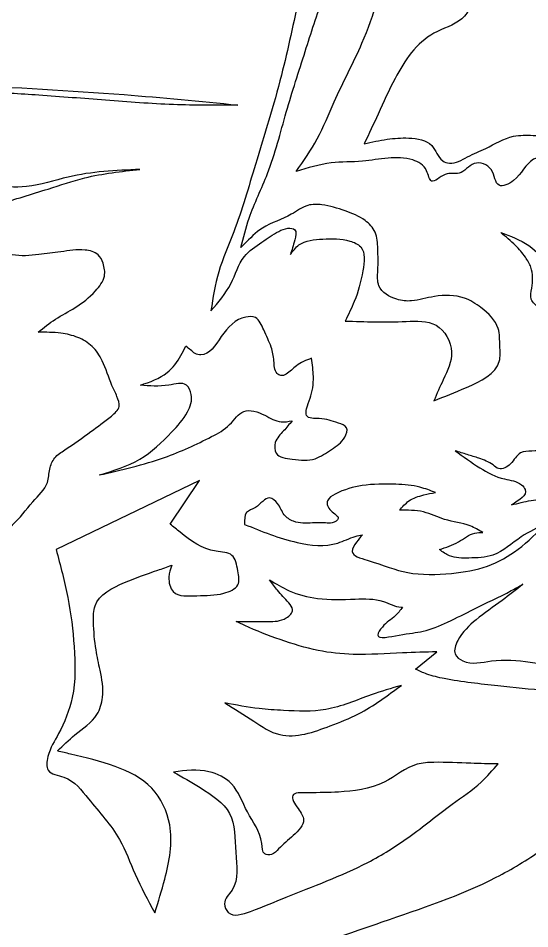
# Model space of a CAD drawing. Header units: feet. Extents: x 5.6 to 15.8, y -20.6 to -3.4.
# Drawn here: x 10.765 to 12.364, y -17.061 to -14.218 of the extents above; entities that cross this region are included whole.
import ezdxf

# ---------------------------------------------------------------- set-up
doc = ezdxf.new("R2010")
doc.units = ezdxf.units.FT
doc.header["$MEASUREMENT"] = 0

msp = doc.modelspace()

# ---------------------------------------------------------------- linework, layer by layer
for points in [[(11.2396, -15.7975), (11.3316, -15.661), (10.8829, -15.8764)], [(12.0067, -16.2502), (12.0733, -16.1963)]]:
    msp.add_lwpolyline(points)
for points, knots in [([(12.4266, -12.6878), (12.4112, -12.6647), (12.3814, -12.62), (12.3062, -12.5838), (12.2311, -12.592), (12.1446, -12.5939), (12.1005, -12.6914), (12.0532, -12.8611), (11.944, -13.091), (11.8897, -13.4435), (11.7455, -13.7765), (11.6482, -14.1147), (11.5893, -14.4089), (11.511, -14.6523), (11.4525, -14.8591), (11.3866, -15.0054), (11.3733, -15.0905), (11.3669, -15.1316)], [0, 0, 0, 0, 0.08252, 0.159261, 0.233789, 0.311628, 0.394268, 0.520238, 0.858373, 1.139415, 1.585763, 1.939284, 2.194287, 2.484766, 2.705638, 2.838822, 2.962939, 2.962939, 2.962939, 2.962939]), ([(11.4604, -14.934), (11.4682, -14.9031), (11.4883, -14.8235), (11.556, -14.6896), (11.6, -14.511), (11.6602, -14.3273), (11.7239, -14.1256), (11.8084, -13.9312), (11.8621, -13.6908), (11.964, -13.4205), (12.0561, -13.1185), (12.1341, -12.8785), (12.1593, -12.7247), (12.2162, -12.6655), (12.2728, -12.6392), (12.3475, -12.6405), (12.3944, -12.6685), (12.4266, -12.6878)], [0, 0, 0, 0, 0.095397, 0.245734, 0.446796, 0.645138, 0.825877, 1.081231, 1.2787, 1.562609, 1.947244, 2.222967, 2.325985, 2.401977, 2.458638, 2.508902, 2.619052, 2.619052, 2.619052, 2.619052]), ([(11.6333, -14.6963), (11.6567, -14.6631), (11.7045, -14.5954), (11.7596, -14.4548), (11.859, -14.2729), (11.929, -14.0163), (12.0538, -13.7678), (12.149, -13.5554), (12.2604, -13.3789), (12.3844, -13.2021), (12.4995, -13.0181), (12.5412, -12.8848), (12.5562, -12.8371)], [0, 0, 0, 0, 0.121321, 0.247849, 0.450954, 0.741329, 1.040054, 1.283706, 1.438586, 1.664883, 1.933328, 2.082959, 2.082959, 2.082959, 2.082959]), ([(12.6448, -13.1801), (12.6219, -13.2369), (12.5781, -13.3455), (12.5038, -13.491), (12.4023, -13.5969), (12.3057, -13.7238), (12.2121, -13.8406), (12.1512, -13.9787), (12.1587, -14.084), (12.1909, -14.1724), (12.1411, -14.2376), (12.0295, -14.2648), (11.9472, -14.387), (11.8931, -14.511), (11.8607, -14.5791), (11.846, -14.61)], [0, 0, 0, 0, 0.183985, 0.35179, 0.484976, 0.621373, 0.830464, 0.934049, 1.062739, 1.144587, 1.190756, 1.288915, 1.474816, 1.598309, 1.700665, 1.700665, 1.700665, 1.700665]), ([(8.6852, -14.2283), (8.7125, -14.2108), (8.7712, -14.1732), (8.9227, -14.1546), (9.099, -14.1587), (9.3203, -14.1826), (9.5341, -14.2345), (9.7255, -14.2739), (9.8524, -14.3506), (9.9874, -14.373), (10.1049, -14.3852), (10.3152, -14.4041), (10.6278, -14.4293), (11.0445, -14.449), (11.3329, -14.4775), (11.4514, -14.4891)], [0, 0, 0, 0, 0.096045, 0.206619, 0.448441, 0.62757, 0.87189, 1.110002, 1.206596, 1.311067, 1.515157, 1.562781, 1.944341, 2.456187, 2.813611, 2.813611, 2.813611, 2.813611]), ([(11.4514, -14.4891), (11.3842, -14.4896), (11.2462, -14.4905), (11.0388, -14.474), (10.84, -14.4589), (10.6546, -14.4467), (10.4614, -14.4401), (10.2531, -14.4146), (10.0506, -14.4101), (9.8802, -14.3775), (9.7422, -14.3753), (9.6031, -14.3925), (9.4867, -14.4691), (9.4329, -14.5457), (9.408, -14.5812)], [0, 0, 0, 0, 0.201551, 0.413891, 0.623654, 0.799958, 0.971208, 1.203349, 1.428895, 1.577479, 1.721954, 1.842257, 1.992307, 2.122085, 2.122085, 2.122085, 2.122085]), ([(11.846, -14.61), (11.87, -14.6047), (11.9161, -14.5945), (11.986, -14.5894), (12.0627, -14.601), (12.0775, -14.6605), (12.1251, -14.6772), (12.1699, -14.6479), (12.2357, -14.6224), (12.3002, -14.5813), (12.382, -14.5844), (12.453, -14.5837), (12.529, -14.626), (12.5389, -14.7214), (12.54, -14.8038), (12.4996, -14.8672), (12.4691, -14.8729), (12.456, -14.8753)], [0, 0, 0, 0, 0.073183, 0.140566, 0.216371, 0.27472, 0.2969, 0.35713, 0.41986, 0.514907, 0.575617, 0.660379, 0.728967, 0.811184, 0.926407, 0.977741, 1.016394, 1.016394, 1.016394, 1.016394]), ([(11.1449, -14.69), (11.0696, -14.6933), (10.9496, -14.6986), (10.7998, -14.7515), (10.6861, -14.741), (10.6032, -14.7358), (10.5277, -14.7035), (10.4666, -14.6365), (10.3768, -14.6039), (10.3068, -14.5852), (10.2739, -14.5858), (10.2602, -14.586)], [0, 0, 0, 0, 0.2252468, 0.3588988, 0.4676291, 0.5640899, 0.6059578, 0.7106538, 0.8284241, 0.8862039, 0.9268719, 0.9268719, 0.9268719, 0.9268719]), ([(12.456, -14.8753), (12.4575, -14.84), (12.46, -14.7814), (12.4676, -14.7052), (12.4351, -14.6417), (12.3535, -14.6564), (12.3359, -14.7184), (12.2554, -14.7558), (12.2538, -14.6809), (12.1849, -14.6582), (12.1495, -14.7125), (12.0981, -14.6943), (12.0527, -14.7453), (12.0429, -14.6813), (11.9669, -14.6395), (11.8598, -14.669), (11.7374, -14.6648), (11.6695, -14.6853), (11.6333, -14.6963)], [0, 0, 0, 0, 0.105704, 0.175469, 0.232467, 0.285588, 0.376292, 0.42401, 0.478809, 0.53489, 0.590868, 0.634418, 0.682505, 0.717923, 0.773, 0.929948, 1.028203, 1.14075, 1.14075, 1.14075, 1.14075]), ([(10.6162, -14.8352), (10.6448, -14.8233), (10.7238, -14.7906), (10.8447, -14.7571), (10.9891, -14.7068), (11.0869, -14.6963), (11.1449, -14.69)], [0, 0, 0, 0, 0.0928657, 0.2563535, 0.3758576, 0.5502118, 0.5502118, 0.5502118, 0.5502118]), ([(12.0637, -15.4123), (12.0965, -15.3995), (12.1682, -15.3714), (12.276, -15.3204), (12.2688, -15.2387), (12.2707, -15.1748), (12.2187, -15.1237), (12.1509, -15.082), (12.0712, -15.0808), (12.0029, -15.104), (11.9404, -15.0979), (11.8838, -15.0644), (11.89, -14.9977), (11.8891, -14.9436), (11.8862, -14.885), (11.845, -14.8413), (11.7844, -14.8183), (11.725, -14.7993), (11.6634, -14.7982), (11.6082, -14.8417), (11.5307, -14.8623), (11.4853, -14.9092), (11.4639, -14.9305), (11.4604, -14.934)], [0, 0, 0, 0, 0.110384, 0.241083, 0.289605, 0.343543, 0.4285, 0.488253, 0.581991, 0.654391, 0.701475, 0.770784, 0.819399, 0.88694, 0.939612, 0.987528, 1.056744, 1.131991, 1.175356, 1.234275, 1.334262, 1.410379, 1.425079, 1.425079, 1.425079, 1.425079]), ([(10.8272, -15.1981), (10.8446, -15.184), (10.8807, -15.1548), (10.9474, -15.122), (11.0005, -15.0787), (11.0394, -15.029), (11.0327, -14.9855), (11.0147, -14.95), (10.9614, -14.9364), (10.9, -14.9482), (10.8246, -14.9563), (10.7601, -14.9634), (10.702, -14.9434), (10.6665, -14.9062), (10.6402, -14.8665), (10.6229, -14.8439), (10.6162, -14.8352)], [0, 0, 0, 0, 0.0670943, 0.1390108, 0.2206459, 0.2751168, 0.315007, 0.3457746, 0.3889534, 0.4652786, 0.5344348, 0.6171624, 0.6558889, 0.7144082, 0.766503, 0.7995753, 0.7995753, 0.7995753, 0.7995753]), ([(11.3669, -15.1316), (11.39, -15.105), (11.434, -15.0543), (11.4587, -14.9621), (11.5243, -14.9189), (11.569, -14.887), (11.603, -14.8721), (11.6378, -14.8751), (11.6273, -14.9188), (11.6198, -14.9421), (11.6152, -14.9561)], [0, 0, 0, 0, 0.1051675, 0.1999123, 0.2705723, 0.3332051, 0.3633013, 0.3853609, 0.4173503, 0.4652187, 0.4652187, 0.4652187, 0.4652187]), ([(12.4308, -15.4134), (12.4357, -15.3664), (12.4442, -15.2848), (12.4286, -15.1846), (12.4, -15.126), (12.3611, -15.0988), (12.3734, -15.0496), (12.3743, -15.0038), (12.3484, -14.96), (12.3166, -14.9236), (12.2886, -14.9003), (12.2728, -14.8872)], [0, 0, 0, 0, 0.1417889, 0.245699, 0.2979653, 0.3371045, 0.3706034, 0.4361794, 0.4721896, 0.5196665, 0.5811835, 0.5811835, 0.5811835, 0.5811835]), ([(12.2728, -14.8872), (12.3029, -14.8981), (12.3598, -14.9188), (12.4225, -14.9831), (12.4177, -15.0322), (12.4157, -15.0518)], [0, 0, 0, 0, 0.0967348, 0.18289, 0.2398527, 0.2398527, 0.2398527, 0.2398527]), ([(11.6152, -14.9561), (11.6234, -14.9448), (11.647, -14.9122), (11.7213, -14.9067), (11.7852, -14.9052), (11.8524, -14.9337), (11.8417, -15.0196), (11.8217, -15.0925), (11.7967, -15.1431), (11.7865, -15.1636)], [0, 0, 0, 0, 0.0404374, 0.1170341, 0.2020469, 0.2403668, 0.315042, 0.4146883, 0.4823896, 0.4823896, 0.4823896, 0.4823896]), ([(11.6812, -15.2796), (11.6643, -15.2859), (11.6342, -15.2971), (11.6111, -15.3269), (11.5862, -15.3365), (11.5646, -15.3216), (11.5652, -15.2856), (11.556, -15.2392), (11.5329, -15.1974), (11.5151, -15.148), (11.4493, -15.1501), (11.401, -15.2031), (11.3593, -15.2761), (11.3168, -15.2662), (11.3034, -15.2534), (11.2936, -15.2459), (11.2886, -15.2421)], [0, 0, 0, 0, 0.0525842, 0.0940042, 0.1116993, 0.1247988, 0.1650662, 0.2088683, 0.2673336, 0.3137313, 0.3438233, 0.4420605, 0.5278361, 0.5455311, 0.5638956, 0.5827397, 0.5827397, 0.5827397, 0.5827397]), ([(11.7865, -15.1636), (11.8486, -15.1654), (11.9413, -15.1681), (12.0785, -15.1587), (12.136, -15.2601), (12.0947, -15.3413), (12.0732, -15.3905), (12.0637, -15.4123)], [0, 0, 0, 0, 0.1904455, 0.2848211, 0.3810777, 0.4714874, 0.5435915, 0.5435915, 0.5435915, 0.5435915]), ([(10.5235, -15.7862), (10.544, -15.7945), (10.5827, -15.8101), (10.6373, -15.8377), (10.6973, -15.8318), (10.7603, -15.7963), (10.8017, -15.7313), (10.8599, -15.6807), (10.8603, -15.6267), (10.8764, -15.5875), (10.9278, -15.5553), (10.9874, -15.5116), (11.0434, -15.4713), (11.0869, -15.434), (11.0728, -15.3959), (11.0505, -15.3519), (11.0344, -15.2945), (10.999, -15.2402), (10.9514, -15.2117), (10.8929, -15.1985), (10.8509, -15.1983), (10.8272, -15.1981)], [0, 0, 0, 0, 0.066586, 0.125646, 0.179492, 0.239731, 0.335649, 0.411103, 0.453844, 0.491894, 0.532439, 0.631408, 0.712164, 0.750328, 0.782377, 0.820427, 0.903327, 0.957836, 1.010531, 1.065017, 1.136126, 1.136126, 1.136126, 1.136126]), ([(11.1465, -15.3635), (11.1766, -15.3535), (11.2288, -15.336), (11.2685, -15.2818), (11.2836, -15.2518), (11.2886, -15.2421)], [0, 0, 0, 0, 0.0926275, 0.1607527, 0.1936528, 0.1936528, 0.1936528, 0.1936528]), ([(11.6206, -15.4747), (11.612, -15.4855), (11.5943, -15.5078), (11.5642, -15.5359), (11.5661, -15.5888), (11.6301, -15.5958), (11.69, -15.6021), (11.7434, -15.5635), (11.7829, -15.539), (11.7992, -15.4924), (11.7514, -15.4776), (11.7185, -15.4654), (11.6612, -15.4694), (11.6658, -15.4312), (11.6827, -15.3957), (11.6902, -15.3401), (11.684, -15.2986), (11.6812, -15.2796)], [0, 0, 0, 0, 0.0416291, 0.0858414, 0.1193383, 0.1733001, 0.2444562, 0.3035502, 0.3593369, 0.3899041, 0.4194511, 0.4809896, 0.5215239, 0.5429329, 0.5773292, 0.6457353, 0.7035132, 0.7035132, 0.7035132, 0.7035132]), ([(11.0182, -15.644), (11.0621, -15.6306), (11.1482, -15.6045), (11.2336, -15.5232), (11.2935, -15.4574), (11.3128, -15.4011), (11.2896, -15.3498), (11.2207, -15.3706), (11.1749, -15.3662), (11.1465, -15.3635)], [0, 0, 0, 0, 0.1360122, 0.2659163, 0.3463334, 0.4023522, 0.4352522, 0.4900193, 0.5790157, 0.5790157, 0.5790157, 0.5790157]), ([(11.0182, -15.644), (11.0869, -15.6284), (11.208, -15.6009), (11.3422, -15.5392), (11.4265, -15.4938), (11.4662, -15.4306), (11.5341, -15.4543), (11.5786, -15.4827), (11.6089, -15.4769), (11.6206, -15.4747)], [0, 0, 0, 0, 0.2108886, 0.3717819, 0.4396437, 0.5001792, 0.5663075, 0.6216007, 0.6560006, 0.6560006, 0.6560006, 0.6560006]), ([(12.7938, -15.8842), (12.7832, -15.8666), (12.757, -15.823), (12.6982, -15.7621), (12.6172, -15.7301), (12.554, -15.7188), (12.5064, -15.7101), (12.4962, -15.6762), (12.5125, -15.648), (12.5153, -15.6143), (12.5042, -15.5665), (12.4359, -15.5691), (12.3862, -15.5686), (12.3271, -15.5704), (12.3094, -15.6102), (12.2704, -15.6321), (12.2416, -15.6052), (12.2082, -15.5923), (12.1675, -15.5806), (12.1429, -15.5723), (12.1304, -15.5682)], [0, 0, 0, 0, 0.0615921, 0.1524734, 0.2488198, 0.3131447, 0.3539121, 0.3776877, 0.4061569, 0.4474645, 0.4798033, 0.5361597, 0.613134, 0.6495128, 0.6959151, 0.7355412, 0.7563998, 0.8051862, 0.8436383, 0.8831885, 0.8831885, 0.8831885, 0.8831885]), ([(12.1304, -15.5682), (12.1556, -15.5866), (12.2035, -15.6215), (12.2733, -15.6589), (12.3291, -15.6626), (12.3626, -15.7031), (12.331, -15.7225), (12.3065, -15.7376)], [0, 0, 0, 0, 0.0936286, 0.1781646, 0.2345867, 0.2532956, 0.3173485, 0.3173485, 0.3173485, 0.3173485]), ([(12.0683, -15.6986), (12.0525, -15.6926), (12.0128, -15.6775), (11.9352, -15.6711), (11.8434, -15.6726), (11.7743, -15.6916), (11.7239, -15.7218), (11.7368, -15.7584), (11.7771, -15.7767), (11.7457, -15.7971), (11.7187, -15.792), (11.6779, -15.794), (11.6317, -15.7962), (11.5908, -15.769), (11.5817, -15.7348), (11.542, -15.7027), (11.5156, -15.7476), (11.4708, -15.7573), (11.4718, -15.7838), (11.4723, -15.7983)], [0, 0, 0, 0, 0.0506938, 0.1267241, 0.2322614, 0.3203756, 0.3519811, 0.3844905, 0.4184456, 0.4417607, 0.4631937, 0.5034878, 0.5628657, 0.5985354, 0.6392404, 0.669434, 0.7231588, 0.7546293, 0.7922403, 0.7922403, 0.7922403, 0.7922403]), ([(11.956, -15.7543), (11.9653, -15.7437), (11.9858, -15.7203), (12.0281, -15.7065), (12.0563, -15.701), (12.0683, -15.6986)], [0, 0, 0, 0, 0.0418169, 0.091801, 0.1286246, 0.1286246, 0.1286246, 0.1286246]), ([(12.3065, -15.7376), (12.3266, -15.7323), (12.3842, -15.7171), (12.4917, -15.718), (12.563, -15.793), (12.6267, -15.865), (12.699, -15.8403), (12.7601, -15.849), (12.7845, -15.8745), (12.7938, -15.8842)], [0, 0, 0, 0, 0.0627055, 0.1800535, 0.2954113, 0.3687672, 0.4388276, 0.5028814, 0.5424659, 0.5424659, 0.5424659, 0.5424659]), ([(12.2166, -15.8237), (12.2038, -15.8161), (12.167, -15.7945), (12.1, -15.7885), (12.0309, -15.7532), (11.9816, -15.7539), (11.956, -15.7543)], [0, 0, 0, 0, 0.0444739, 0.1268126, 0.1967608, 0.2723798, 0.2723798, 0.2723798, 0.2723798]), ([(11.2444, -15.9259), (11.2404, -15.9377), (11.2314, -15.9645), (11.2457, -16.0268), (11.3313, -16.0186), (11.393, -16.0216), (11.4605, -15.9938), (11.4503, -15.9406), (11.4411, -15.8854), (11.3518, -15.8852), (11.2931, -15.8412), (11.2499, -15.8059), (11.2396, -15.7975)], [0, 0, 0, 0, 0.0378389, 0.0853583, 0.1601238, 0.2448427, 0.2957201, 0.3393212, 0.391152, 0.4421853, 0.569454, 0.6094227, 0.6094227, 0.6094227, 0.6094227]), ([(11.4723, -15.7983), (11.5256, -15.82), (11.6177, -15.8577), (11.7438, -15.871), (11.8063, -15.8376), (11.8329, -15.8323), (11.8404, -15.8308)], [0, 0, 0, 0, 0.1737766, 0.3004762, 0.3589798, 0.3818198, 0.3818198, 0.3818198, 0.3818198]), ([(11.8404, -15.8308), (11.8345, -15.8379), (11.8221, -15.853), (11.7952, -15.8933), (11.8938, -15.9197), (11.9772, -15.957), (12.1132, -15.9553), (12.2312, -15.9349), (12.3334, -15.8782), (12.3869, -15.8238), (12.4147, -15.7954)], [0, 0, 0, 0, 0.0292063, 0.0614001, 0.1159418, 0.2485515, 0.3848896, 0.4995553, 0.6088728, 0.7277461, 0.7277461, 0.7277461, 0.7277461]), ([(12.4147, -15.7954), (12.3881, -15.8081), (12.33, -15.8357), (12.2609, -15.9011), (12.1785, -15.9035), (12.1182, -15.9041), (12.0914, -15.8844), (12.0812, -15.8768)], [0, 0, 0, 0, 0.0885911, 0.1934437, 0.2694741, 0.3298764, 0.3672181, 0.3672181, 0.3672181, 0.3672181]), ([(12.0812, -15.8768), (12.1014, -15.8702), (12.1401, -15.8577), (12.1799, -15.8237), (12.2082, -15.8237), (12.2166, -15.8237)], [0, 0, 0, 0, 0.0638329, 0.1221202, 0.1470414, 0.1470414, 0.1470414, 0.1470414]), ([(10.8829, -15.8764), (10.8965, -15.9262), (10.9236, -16.0259), (10.9416, -16.181), (10.9457, -16.3275), (10.8991, -16.4422), (10.8575, -16.5067), (10.8494, -16.5772), (10.9317, -16.5852), (10.9944, -16.6722), (11.0829, -16.7653), (11.1294, -16.8972), (11.17, -16.9713), (11.1916, -17.0107)], [0, 0, 0, 0, 0.154591, 0.309141, 0.468394, 0.588799, 0.667723, 0.710498, 0.763625, 0.865945, 1.026168, 1.144871, 1.279819, 1.279819, 1.279819, 1.279819]), ([(10.8876, -16.5057), (10.905, -16.4885), (10.9446, -16.4493), (11.011, -16.4073), (11.0347, -16.3283), (11.0225, -16.2599), (11.0047, -16.1824), (10.9996, -16.1163), (10.9998, -16.0264), (11.0978, -15.976), (11.1804, -15.9488), (11.2298, -15.9311), (11.2444, -15.9259)], [0, 0, 0, 0, 0.0740096, 0.1679749, 0.2240508, 0.3096673, 0.3734789, 0.4619906, 0.5116424, 0.6294236, 0.7398416, 0.7861499, 0.7861499, 0.7861499, 0.7861499]), ([(11.4463, -16.1012), (11.4794, -16.1011), (11.5318, -16.1009), (11.5953, -16.1016), (11.6299, -16.0666), (11.6028, -16.0344), (11.5771, -16.008), (11.5583, -15.9826), (11.5501, -15.9714)], [0, 0, 0, 0, 0.0993489, 0.1571583, 0.1898938, 0.213848, 0.2664097, 0.3076591, 0.3076591, 0.3076591, 0.3076591]), ([(11.5501, -15.9714), (11.57, -15.9836), (11.6161, -16.0117), (11.7082, -16.0353), (11.8073, -16.0316), (11.8976, -16.029), (11.9436, -16.0568), (11.9646, -16.0565), (11.966, -16.0565)], [0, 0, 0, 0, 0.0698671, 0.1614971, 0.2794259, 0.3681864, 0.426537, 0.430904, 0.430904, 0.430904, 0.430904]), ([(11.966, -16.0565), (11.9587, -16.0662), (11.9404, -16.0904), (11.9084, -16.1074), (11.8723, -16.162), (11.9701, -16.1384), (12.0294, -16.1363), (12.1116, -16.1027), (12.1995, -16.0566), (12.2798, -16.0197), (12.3298, -15.9921), (12.3418, -15.9854)], [0, 0, 0, 0, 0.0356283, 0.0890162, 0.1178422, 0.1844386, 0.2607189, 0.3422345, 0.4335229, 0.5640983, 0.6051293, 0.6051293, 0.6051293, 0.6051293]), ([(12.3418, -15.9854), (12.3203, -16.0025), (12.2726, -16.0404), (12.1973, -16.0916), (12.1432, -16.1428), (12.1209, -16.2024), (12.1714, -16.2408), (12.2962, -16.2045), (12.4617, -16.2561), (12.6326, -16.2419), (12.7356, -16.2986), (12.7388, -16.3715), (12.6966, -16.38), (12.65, -16.3838), (12.6533, -16.3411), (12.672, -16.3037), (12.6135, -16.301), (12.5427, -16.3197), (12.4117, -16.3194), (12.2591, -16.302), (12.133, -16.2884), (12.0468, -16.2692), (12.0182, -16.2557), (12.0067, -16.2502)], [0, 0, 0, 0, 0.082371, 0.183157, 0.270047, 0.312366, 0.344864, 0.433979, 0.675972, 0.850816, 0.947106, 0.98868, 1.025023, 1.064629, 1.098515, 1.131744, 1.158549, 1.23355, 1.377948, 1.531686, 1.700546, 1.757032, 1.795219, 1.795219, 1.795219, 1.795219]), ([(12.0733, -16.1963), (12.0375, -16.1972), (11.9503, -16.1993), (11.8264, -16.2081), (11.697, -16.195), (11.5847, -16.1594), (11.4998, -16.1276), (11.4553, -16.1056), (11.4463, -16.1012)], [0, 0, 0, 0, 0.1073713, 0.2618442, 0.372015, 0.4950555, 0.6140072, 0.6438652, 0.6438652, 0.6438652, 0.6438652]), ([(11.4105, -16.3557), (11.4405, -16.3742), (11.4962, -16.4085), (11.5751, -16.4632), (11.6637, -16.4559), (11.7435, -16.4258), (11.825, -16.3951), (11.8972, -16.3484), (11.9406, -16.3167), (11.9623, -16.3009)], [0, 0, 0, 0, 0.106579, 0.1981901, 0.2766308, 0.360011, 0.4557586, 0.5362667, 0.6170327, 0.6170327, 0.6170327, 0.6170327]), ([(11.9623, -16.3009), (11.9308, -16.3101), (11.8516, -16.3332), (11.7337, -16.3862), (11.6121, -16.3805), (11.5067, -16.374), (11.446, -16.3625), (11.4105, -16.3557)], [0, 0, 0, 0, 0.0985802, 0.2479781, 0.3803381, 0.4570195, 0.5653063, 0.5653063, 0.5653063, 0.5653063]), ([(11.1695, -17.3149), (11.2197, -17.2875), (11.356, -17.2131), (11.6096, -17.143), (11.921, -17.0311), (12.1982, -16.9411), (12.3986, -16.8196), (12.5363, -16.7149), (12.6404, -16.599), (12.7089, -16.4897), (12.7416, -16.4366), (12.7549, -16.415)], [0, 0, 0, 0, 0.171246, 0.464714, 0.784036, 1.166634, 1.332938, 1.484678, 1.684345, 1.795581, 1.871537, 1.871537, 1.871537, 1.871537]), ([(11.1916, -17.0107), (11.2024, -16.9762), (11.2302, -16.8876), (11.2564, -16.7495), (11.1911, -16.6093), (11.0645, -16.5473), (10.9616, -16.5234), (10.9011, -16.509), (10.8876, -16.5057)], [0, 0, 0, 0, 0.1089785, 0.2799481, 0.4071684, 0.5399787, 0.6846706, 0.7264701, 0.7264701, 0.7264701, 0.7264701]), ([(12.2645, -16.5462), (12.2361, -16.5457), (12.169, -16.5446), (12.0855, -16.5394), (11.9882, -16.545), (11.9062, -16.6196), (11.7759, -16.6354), (11.6949, -16.6362), (11.6065, -16.6354), (11.6388, -16.6865), (11.6686, -16.7256), (11.6219, -16.7739), (11.586, -16.8015), (11.561, -16.8317), (11.527, -16.8297), (11.5281, -16.7625), (11.4766, -16.7032), (11.4455, -16.6055), (11.3514, -16.5585), (11.2875, -16.5667), (11.2504, -16.5715)], [0, 0, 0, 0, 0.084907, 0.201051, 0.253092, 0.370498, 0.516324, 0.614888, 0.660619, 0.704796, 0.744042, 0.80246, 0.864591, 0.893078, 0.91366, 0.947279, 1.055796, 1.156665, 1.236543, 1.347006, 1.347006, 1.347006, 1.347006]), ([(11.2504, -16.5715), (11.2777, -16.5872), (11.3397, -16.6228), (11.4447, -16.6919), (11.4399, -16.8207), (11.458, -16.9231), (11.4012, -16.9742), (11.4255, -17.0289), (11.5144, -16.9997), (11.644, -16.9427), (11.8242, -16.8792), (11.9927, -16.7737), (12.1042, -16.681), (12.2056, -16.6142), (12.2476, -16.5658), (12.2645, -16.5462)], [0, 0, 0, 0, 0.096198, 0.218505, 0.340957, 0.459499, 0.50797, 0.537672, 0.607008, 0.727841, 1.004792, 1.155033, 1.325236, 1.439362, 1.516648, 1.516648, 1.516648, 1.516648])]:
    msp.add_open_spline(points, degree=3, knots=knots)

doc.saveas('drawing.dxf')
